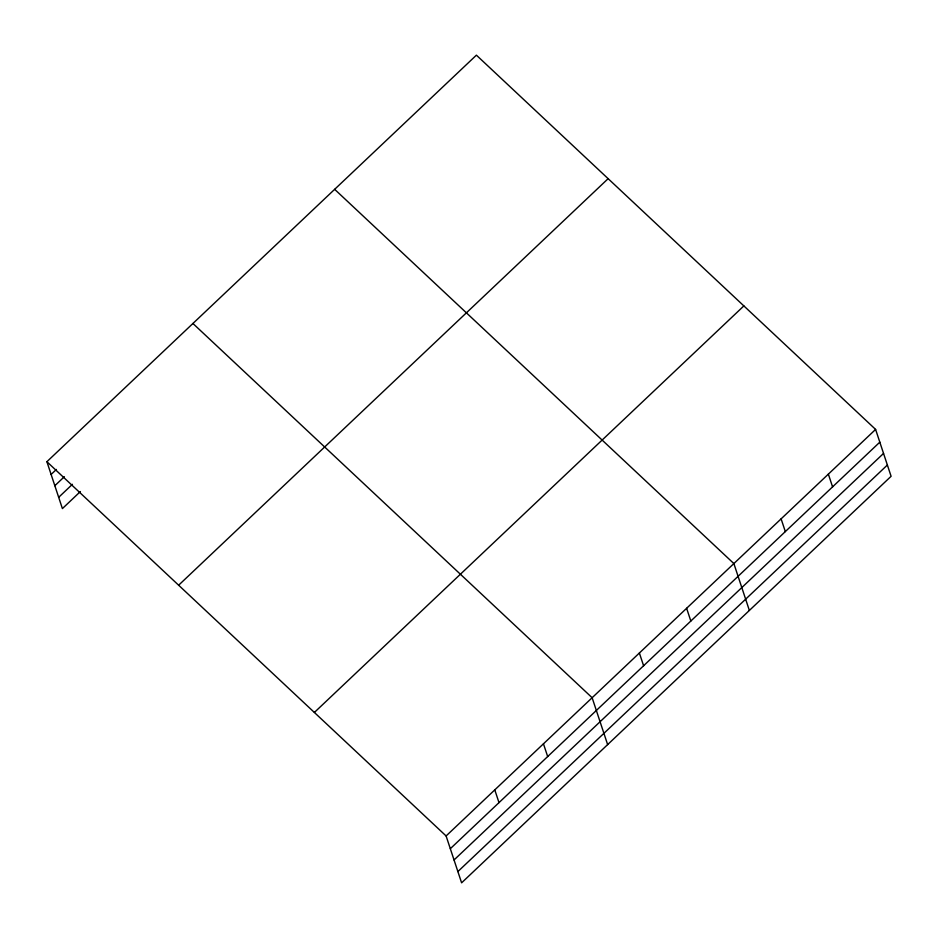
<?xml version="1.0" encoding="UTF-8"?>
<svg xmlns="http://www.w3.org/2000/svg" width="938" height="938" viewBox="0 0 938 938"><rect width="100%" height="100%" fill="white"/><g stroke="black" fill="none" stroke-linecap="round" stroke-linejoin="round"><path stroke-width="1.41" d="M46.9 461.707L476.398 55.166L875.6 429.416L891.1 476.293L461.602 882.834L446.101 835.957L46.9 461.707L62.4 508.584L80.387 491.547M51.109 474.452L56.409 469.446M54.838 485.72L64.359 476.703M58.672 497.316L72.437 484.301M178.642 585.206L608.129 178.677M314.371 712.458L743.857 305.917M446.101 835.957L875.6 429.416M450.322 848.702L879.809 442.161M454.051 859.958L883.537 453.429M457.885 871.566L887.371 465.025M334.655 189.324L733.868 563.574L749.368 610.45M192.923 323.481L592.136 697.731L607.636 744.608M828.36 474.136L832.569 486.881M781.108 518.855L785.329 531.6M686.616 608.293L690.837 621.038M639.376 653.012L643.597 665.757M543.454 743.811L547.675 756.556M494.783 789.878L498.993 802.623"/></g></svg>
